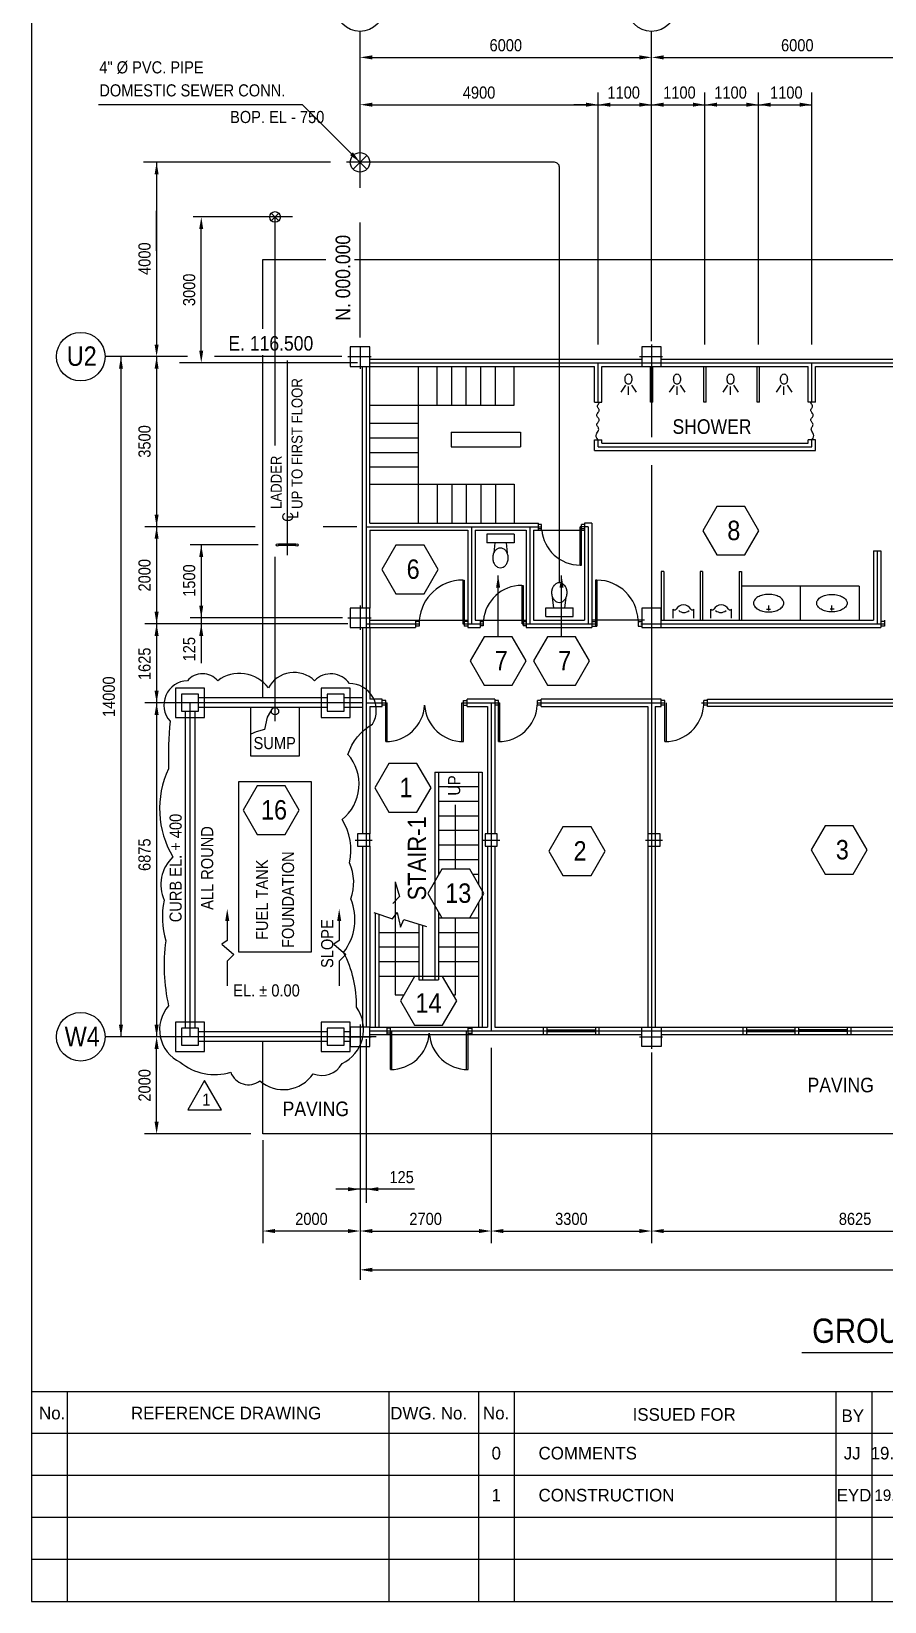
# Model space of a CAD drawing. Extents: x 300 to 83919, y 300 to 58945.
# Drawn here: x 300 to 17860, y 300 to 32621 of the extents above; entities that cross this region are included whole.
import ezdxf
from ezdxf.enums import TextEntityAlignment as Align

# ---------------------------------------------------------------- set-up
doc = ezdxf.new("R2010")
doc.units = 0
doc.header["$LTSCALE"] = 1000
doc.linetypes.add('CENTER', pattern=[0])
doc.linetypes.add('HIDDEN', pattern=[0])
doc.layers.get('0').update_dxf_attribs({"linetype": 'CONTINUOUS'})
for name, color, linetype in [('AS', 6, 'CENTER'), ('COL', 4, 'CONTINUOUS'), ('DIM', 2, 'CONTINUOUS'), ('FORM', 1, 'CONTINUOUS')]:
    doc.layers.add(name, color=color, linetype=linetype)

# ---------------------------------------------------------------- blocks, each defined once
blk = doc.blocks.new('AR')
at = {"color": 0}
blk.add_solid([(0, 0), (-1, 0.21875), (-1, -0.21875)], dxfattribs=at)

msp = doc.modelspace()

# ---------------------------------------------------------------- linework, layer by layer
at = {"color": 0}
for p, q in [((5236, 28723), (5392, 28879)), ((5392, 28723), (5236, 28879)), ((5064, 27926), (6361, 27926)), ((5064, 26497), (5064, 27926)), ((6953, 27926), (39064, 27926)), ((5064, 18901), (5064, 25958)), ((7264, 25876), (12864, 25876)), ((13264, 25876), (18864, 25876)), ((7114, 20751), (7114, 25726)), ((7264, 25726), (11889, 25726)), ((7264, 22501), (7264, 25726)), ((8264, 22501), (8264, 25726)), ((8651, 24926), (8651, 25726)), ((8951, 24926), (8951, 25726)), ((9251, 24926), (9251, 25726)), ((9551, 24926), (9551, 25726)), ((9851, 24926), (9851, 25726)), ((10237, 24926), (10237, 25726)), ((11889, 24992), (11889, 25726)), ((12039, 25726), (12864, 25726)), ((12039, 24992), (12039, 25726)), ((13039, 24992), (13039, 25726)), ((13089, 24992), (13089, 25726)), ((13264, 25726), (16289, 25726)), ((14139, 24992), (14139, 25726)), ((14189, 24992), (14189, 25726)), ((15239, 24992), (15239, 25726)), ((15289, 24992), (15289, 25726)), ((16289, 24992), (16289, 25726)), ((16439, 25726), (18864, 25726)), ((16439, 24992), (16439, 25726)), ((12526, 25336), (12429, 25192)), ((12589, 25139), (12589, 25312)), ((12652, 25336), (12749, 25192)), ((13526, 25336), (13429, 25192)), ((13589, 25139), (13589, 25312)), ((13652, 25336), (13749, 25192)), ((14626, 25336), (14529, 25192)), ((14689, 25139), (14689, 25312)), ((14752, 25336), (14849, 25192)), ((15726, 25336), (15629, 25192)), ((15789, 25139), (15789, 25312)), ((15852, 25336), (15949, 25192)), ((7264, 24926), (10237, 24926)), ((11889, 24992), (12039, 24992)), ((13089, 24992), (13039, 24992)), ((14189, 24992), (14139, 24992)), ((15289, 24992), (15239, 24992)), ((16439, 24992), (16289, 24992)), ((7264, 24556), (8264, 24556)), ((7264, 24256), (8264, 24256)), ((8938, 24372), (10365, 24372)), ((8938, 24372), (8938, 24072)), ((10365, 24372), (10365, 24072)), ((7264, 23956), (8264, 23956)), ((8938, 24072), (10365, 24072)), ((11889, 24217), (12039, 24217)), ((11889, 23994), (11889, 24217)), ((11889, 23994), (16439, 23994)), ((12039, 24144), (12039, 24217)), ((12039, 24144), (16289, 24144)), ((16439, 24217), (16289, 24217)), ((16289, 24144), (16289, 24217)), ((16439, 23994), (16439, 24217)), ((7264, 23656), (8264, 23656)), ((7264, 23301), (10237, 23301)), ((8651, 23301), (8651, 22501)), ((8951, 23301), (8951, 22501)), ((9251, 23301), (9251, 22501)), ((9551, 23301), (9551, 22501)), ((9851, 23301), (9851, 22501)), ((10237, 23301), (10237, 22501)), ((7264, 22501), (10736, 22501)), ((7264, 22351), (9284, 22351)), ((7264, 22351), (7264, 20751)), ((9284, 22351), (9284, 20351)), ((9434, 22351), (9434, 20501)), ((9434, 22351), (10485, 22351)), ((10485, 22351), (10485, 20351)), ((10635, 22351), (10635, 20501)), ((10635, 22351), (10736, 22351)), ((10736, 22351), (10736, 22501)), ((10802, 22470), (10736, 22470)), ((10802, 22382), (10736, 22382)), ((10802, 22360), (10802, 22470)), ((11594, 21634), (11594, 22426)), ((11620, 21634), (11620, 22470)), ((11686, 22470), (11620, 22470)), ((11686, 22382), (11620, 22382)), ((11686, 22501), (11686, 20501)), ((11836, 22501), (11686, 22501)), ((11836, 22501), (11836, 20351)), ((10235, 22274), (9672, 22274)), ((9672, 22274), (9672, 22097)), ((10235, 22097), (9672, 22097)), ((9838, 22097), (9815, 21885)), ((10069, 22097), (10092, 21885)), ((10235, 22274), (10235, 22097)), ((17634, 21926), (17784, 21926)), ((17634, 21926), (17634, 20501)), ((17784, 21926), (17784, 20351)), ((11594, 21634), (11620, 21634)), ((13264, 21501), (13264, 20501)), ((13314, 21501), (13264, 21501)), ((13314, 21501), (13314, 20501)), ((14064, 21501), (14064, 20501)), ((14114, 21501), (14064, 21501)), ((14114, 21501), (14114, 20501)), ((14864, 21501), (14864, 20501)), ((14864, 21501), (14914, 21501)), ((14914, 21501), (14914, 20501)), ((9179, 21326), (9179, 20426)), ((9179, 21326), (9209, 21326)), ((9209, 21326), (9209, 20376)), ((10393, 21218), (10393, 20426)), ((10393, 21218), (10419, 21218)), ((10419, 21218), (10419, 20382)), ((11911, 21326), (11911, 20376)), ((11941, 21326), (11911, 21326)), ((11941, 21326), (11941, 20376)), ((17337, 21204), (14914, 21204)), ((16125, 21204), (16125, 20501)), ((17337, 21204), (17337, 20501)), ((10885, 20756), (11448, 20756)), ((10885, 20579), (10885, 20756)), ((11051, 20756), (11028, 20967)), ((11282, 20756), (11305, 20967)), ((11448, 20579), (11448, 20756)), ((13512, 20545), (13512, 20725)), ((13932, 20545), (13932, 20725)), ((14287, 20545), (14287, 20725)), ((14707, 20545), (14707, 20725)), ((15431, 20731), (15514, 20731)), ((15475, 20704), (15475, 20806)), ((16820, 20731), (16737, 20731)), ((16776, 20704), (16776, 20806)), ((7264, 20501), (8204, 20501)), ((8204, 20501), (8204, 20351)), ((8279, 20476), (8204, 20476)), ((8279, 20376), (8204, 20376)), ((8279, 20501), (8279, 20376)), ((9284, 20476), (9209, 20476)), ((9284, 20376), (9209, 20376)), ((9434, 20501), (9535, 20501)), ((9535, 20501), (9535, 20351)), ((9601, 20470), (9535, 20470)), ((9601, 20382), (9535, 20382)), ((9601, 20492), (9601, 20382)), ((10485, 20470), (10419, 20470)), ((10485, 20382), (10419, 20382)), ((10635, 20501), (11686, 20501)), ((10885, 20579), (11448, 20579)), ((11836, 20476), (11911, 20476)), ((11836, 20376), (11941, 20376)), ((12789, 20501), (12789, 20376)), ((12789, 20476), (12864, 20476)), ((12789, 20376), (12864, 20376)), ((12864, 20501), (12864, 20351)), ((13264, 20501), (17634, 20501)), ((17859, 20476), (17784, 20476)), ((17859, 20376), (17784, 20376)), ((17859, 20501), (17859, 20376)), ((7114, 20351), (7114, 16101)), ((7264, 20351), (8204, 20351)), ((7264, 20351), (7264, 18876)), ((9284, 20351), (9535, 20351)), ((10485, 20351), (11836, 20351)), ((12864, 20351), (17784, 20351)), ((6389, 18901), (3739, 18901)), ((7114, 18901), (6739, 18901)), ((7520, 18876), (7264, 18876)), ((7520, 18726), (7520, 18876)), ((7595, 18851), (7520, 18851)), ((7595, 18751), (7520, 18751)), ((7595, 18001), (7595, 18851)), ((7625, 18002), (7625, 18801)), ((9161, 18002), (9161, 18801)), ((9191, 18001), (9191, 18851)), ((9191, 18851), (9266, 18851)), ((9191, 18751), (9266, 18751)), ((9839, 18876), (9266, 18876)), ((9266, 18726), (9266, 18876)), ((9839, 18876), (9839, 16101)), ((9914, 18851), (9839, 18851)), ((9914, 18751), (9839, 18751)), ((9914, 18001), (9914, 18851)), ((9944, 18002), (9944, 18801)), ((10789, 18751), (10712, 18751)), ((10714, 18751), (10714, 18851)), ((10789, 18851), (10714, 18851)), ((13264, 18876), (10789, 18876)), ((10789, 18726), (10789, 18876)), ((13264, 18726), (13264, 18876)), ((13339, 18851), (13264, 18851)), ((13339, 18751), (13264, 18751)), ((13339, 18001), (13339, 18851)), ((13369, 18002), (13369, 18801)), ((14214, 18751), (14137, 18751)), ((14139, 18751), (14139, 18851)), ((14214, 18851), (14139, 18851)), ((14214, 18876), (26839, 18876)), ((14214, 18726), (14214, 18876)), ((3464, 18626), (3464, 12101)), ((3664, 18626), (3664, 12101)), ((6389, 18701), (3739, 18701)), ((7114, 18701), (6739, 18701)), ((7264, 18726), (7264, 16101)), ((7264, 18726), (7520, 18726)), ((9266, 18726), (9689, 18726)), ((9689, 18726), (9689, 16101)), ((10789, 18726), (12989, 18726)), ((12989, 18726), (12989, 16101)), ((13139, 18726), (13139, 12126)), ((13139, 18726), (13264, 18726)), ((21614, 18726), (14214, 18726)), ((8604, 17376), (8604, 13101)), ((8604, 17376), (9579, 17376)), ((8679, 17376), (8679, 15261)), ((9504, 17376), (9504, 15066)), ((9579, 17376), (9579, 12126)), ((8679, 17076), (9504, 17076)), ((8679, 16776), (9504, 16776)), ((8679, 16476), (9504, 16476)), ((8679, 16176), (9504, 16176)), ((7114, 15851), (7114, 12126)), ((7264, 15851), (7264, 12126)), ((8679, 15876), (9504, 15876)), ((9689, 15851), (9689, 12126)), ((9839, 15851), (9839, 12126)), ((12989, 15851), (12989, 12126)), ((8679, 15576), (9504, 15576)), ((8679, 15276), (8688, 15276)), ((9383, 15276), (9504, 15276)), ((9496, 14676), (9504, 14676)), ((9504, 14690), (9504, 12126)), ((7374, 14473), (7374, 12126)), ((7449, 14449), (7449, 12126)), ((8274, 14243), (8274, 13101)), ((8679, 14495), (8679, 13101)), ((8679, 14376), (9504, 14376)), ((7449, 14076), (8274, 14076)), ((8349, 14221), (8349, 13101)), ((8679, 14076), (9504, 14076)), ((7449, 13776), (8274, 13776)), ((8679, 13776), (9504, 13776)), ((7449, 13476), (8274, 13476)), ((8679, 13476), (9504, 13476)), ((7449, 13176), (8274, 13176)), ((8274, 13101), (8679, 13101)), ((8349, 13176), (8604, 13176)), ((8679, 13176), (9504, 13176)), ((6389, 12026), (3739, 12026)), ((6864, 12026), (6739, 12026)), ((7264, 12126), (9689, 12126)), ((7264, 11976), (12864, 11976)), ((7690, 11251), (7690, 12101)), ((7720, 11252), (7720, 12051)), ((9257, 11252), (9257, 12051)), ((9287, 11251), (9287, 12101)), ((9839, 12126), (12864, 12126)), ((10839, 11976), (10839, 12126)), ((10914, 11976), (10914, 12126)), ((10914, 12066), (11914, 12066)), ((10914, 12036), (11914, 12036)), ((11914, 11976), (11914, 12126)), ((11989, 11976), (11989, 12126)), ((13264, 12126), (18864, 12126)), ((13264, 11976), (18864, 11976)), ((14947, 11976), (14947, 12126)), ((15022, 11976), (15022, 12126)), ((15022, 12066), (16022, 12066)), ((15022, 12036), (16022, 12036)), ((16022, 11976), (16022, 12126)), ((16097, 11976), (16097, 12126)), ((17097, 12066), (16097, 12066)), ((17097, 12036), (16097, 12036)), ((17097, 11976), (17097, 12126)), ((17172, 11976), (17172, 12126)), ((6389, 11826), (3739, 11826)), ((5064, 9926), (5064, 11826)), ((6864, 11826), (6739, 11826)), ((39064, 9926), (5064, 9926))]:
    msp.add_line(p, q, dxfattribs=at)
at = {"color": 0, "linetype": 'HIDDEN'}
for p, q in [((5314, 24097), (5314, 28801)), ((5314, 18420), (5314, 21805)), ((7615, 12126), (7615, 11976)), ((7690, 12101), (7615, 12101)), ((7690, 12001), (7615, 12001)), ((9287, 12101), (9362, 12101)), ((9287, 12001), (9362, 12001)), ((9362, 12126), (9362, 11976))]:
    msp.add_line(p, q, dxfattribs=at)
msp.add_lwpolyline([(11167, 21272), (11167, 29826, 0.414214), (11067, 29926), (6785, 29926)], format="xyb", dxfattribs=at)
at = {"color": 0}
for points in [[(12518, 25464, -0.067503), (12524, 25506, -0.079847), (12539, 25539, -0.107116), (12563, 25563, -0.139812), (12589, 25570, -0.139812), (12614, 25563, -0.107116), (12639, 25539, -0.079847), (12654, 25506, -0.067503), (12660, 25464, -0.067503), (12654, 25421, -0.079847), (12639, 25389, -0.107116), (12614, 25365, -0.139812), (12589, 25357, -0.139812), (12563, 25365, -0.107116), (12539, 25389, -0.079847), (12524, 25421, -0.067503)], [(13518, 25464, -0.067503), (13524, 25506, -0.079847), (13539, 25539, -0.107116), (13563, 25563, -0.139812), (13589, 25570, -0.139812), (13614, 25563, -0.107116), (13639, 25539, -0.079847), (13654, 25506, -0.067503), (13660, 25464, -0.067503), (13654, 25421, -0.079847), (13639, 25389, -0.107116), (13614, 25365, -0.139812), (13589, 25357, -0.139812), (13563, 25365, -0.107116), (13539, 25389, -0.079847), (13524, 25421, -0.067503)], [(14618, 25464, -0.067503), (14624, 25506, -0.079847), (14639, 25539, -0.107116), (14663, 25563, -0.139812), (14689, 25570, -0.139812), (14714, 25563, -0.107116), (14739, 25539, -0.079847), (14754, 25506, -0.067503), (14760, 25464, -0.067503), (14754, 25421, -0.079847), (14739, 25389, -0.107116), (14714, 25365, -0.139812), (14689, 25357, -0.139812), (14663, 25365, -0.107116), (14639, 25389, -0.079847), (14624, 25421, -0.067503)], [(15718, 25464, -0.067503), (15724, 25506, -0.079847), (15739, 25539, -0.107116), (15763, 25563, -0.139812), (15789, 25570, -0.139812), (15814, 25563, -0.107116), (15839, 25539, -0.079847), (15854, 25506, -0.067503), (15860, 25464, -0.067503), (15854, 25421, -0.079847), (15839, 25389, -0.107116), (15814, 25365, -0.139812), (15789, 25357, -0.139812), (15763, 25365, -0.107116), (15739, 25389, -0.079847), (15724, 25421, -0.067503)], [(10113, 21784, 0.078773), (10100, 21863, 0.088026), (10066, 21927, 0.105317), (10013, 21972, 0.121958), (9954, 21987, 0.121958), (9895, 21972, 0.105317), (9841, 21927, 0.088026), (9807, 21863, 0.078773), (9794, 21784, 0.078773), (9807, 21704, 0.088026), (9841, 21640, 0.105317), (9895, 21595, 0.121958), (9954, 21581, 0.121958), (10013, 21595, 0.105317), (10066, 21640, 0.088026), (10100, 21704, 0.078773)], [(11007, 21069, 0.078773), (11020, 20989, 0.088026), (11054, 20925, 0.105317), (11108, 20880, 0.121958), (11167, 20866, 0.121958), (11226, 20880, 0.105317), (11279, 20925, 0.088026), (11313, 20989, 0.078773), (11326, 21069, 0.078773), (11313, 21149, 0.088026), (11279, 21212, 0.105317), (11226, 21257, 0.121958), (11167, 21272, 0.121958), (11108, 21257, 0.105317), (11054, 21212, 0.088026), (11020, 21149, 0.078773)], [(15475, 21033, 0.05879), (15350, 21018, 0.072376), (15254, 20980, 0.106624), (15183, 20916, 0.15677), (15162, 20853, 0.15677), (15183, 20789, 0.106624), (15254, 20725, 0.072376), (15350, 20687, 0.05879), (15475, 20672, 0.05879), (15601, 20687, 0.072376), (15696, 20725, 0.106624), (15767, 20789, 0.15677), (15788, 20853, 0.15677), (15767, 20916, 0.106624), (15696, 20980, 0.072376), (15601, 21018, 0.05879)], [(16776, 21033, -0.05879), (16901, 21018, -0.072376), (16997, 20980, -0.106624), (17068, 20916, -0.15677), (17089, 20853, -0.15677), (17068, 20789, -0.106624), (16997, 20725, -0.072376), (16901, 20687, -0.05879), (16776, 20672, -0.05879), (16650, 20687, -0.072376), (16555, 20725, -0.106624), (16483, 20789, -0.15677), (16463, 20853, -0.15677), (16483, 20916, -0.106624), (16555, 20980, -0.072376), (16650, 21018, -0.05879)]]:
    msp.add_lwpolyline(points, format="xyb", close=True, dxfattribs=at)
for points in [[(11964, 24217), (11939, 24248), (11927, 24277), (11926, 24304), (11931, 24329), (11941, 24351), (11954, 24373), (11965, 24392), (11973, 24411), (11976, 24428), (11974, 24444), (11969, 24460), (11962, 24474), (11954, 24488), (11947, 24502), (11941, 24515), (11939, 24528), (11941, 24540), (11947, 24553), (11955, 24565), (11964, 24577), (11973, 24589), (11981, 24601), (11986, 24613), (11988, 24624), (11986, 24636), (11980, 24647), (11971, 24659), (11962, 24670), (11953, 24682), (11945, 24694), (11939, 24707), (11937, 24719), (11939, 24732), (11945, 24746), (11953, 24759), (11962, 24773), (11971, 24787), (11980, 24800), (11986, 24812), (11988, 24825), (11986, 24836), (11981, 24847), (11973, 24858), (11965, 24868), (11958, 24879), (11952, 24891), (11950, 24903), (11952, 24916), (11959, 24931), (11969, 24947), (11980, 24966), (11990, 24987), (11991, 24992)], [(16364, 24217), (16388, 24248), (16400, 24277), (16402, 24304), (16397, 24329), (16386, 24351), (16374, 24373), (16363, 24392), (16354, 24411), (16351, 24428), (16353, 24444), (16358, 24460), (16366, 24474), (16374, 24488), (16381, 24502), (16386, 24515), (16389, 24528), (16386, 24540), (16381, 24553), (16373, 24565), (16364, 24577), (16355, 24589), (16347, 24601), (16342, 24613), (16340, 24624), (16342, 24636), (16348, 24647), (16356, 24659), (16366, 24670), (16375, 24682), (16383, 24694), (16389, 24707), (16391, 24719), (16389, 24732), (16383, 24746), (16375, 24759), (16366, 24773), (16356, 24787), (16348, 24800), (16342, 24812), (16340, 24825), (16342, 24836), (16347, 24847), (16354, 24858), (16362, 24868), (16370, 24879), (16376, 24891), (16378, 24903), (16376, 24916), (16369, 24931), (16359, 24947), (16347, 24966), (16338, 24987), (16337, 24992)], [(5271, 18701), (5152, 18508), (5098, 18248), (4925, 18205), (4814, 18156)], [(5814, 18701), (5814, 17701), (4814, 17701), (4814, 18701)], [(7346, 14483), (7735, 14353), (7831, 14483), (7896, 14180), (7962, 14339), (8434, 14195)]]:
    msp.add_lwpolyline(points, dxfattribs=at)
msp.add_lwpolyline([(6100, 11165, 0.372635), (6695, 11373, 0.463058), (6993, 12533, 0.125621), (6725, 13664, 0.271226), (6874, 14764, 0.199607), (6844, 15508, 0.201824), (6695, 16400, 0.426566), (6814, 17739, -0.184093), (7321, 18364, 0.586253), (6844, 19196, 0.47337), (6130, 19256, 0.495477), (5177, 19107, 0.419551), (4135, 19256, 0.45105), (3510, 19256, 0.634319), (3153, 18423, 0.02653), (3123, 17441, 0.251435), (3213, 15627, 0.321272), (3034, 14735, 0.128322), (3064, 13902, 0.086199), (3123, 12563, 0.49951), (3362, 11403, 0.247905), (4403, 11195, 0.504438), (4999, 11016, 0.44704), (6100, 11165, -7.351729)], format="xyb", dxfattribs=at)
for points in [[(6064, 13676), (6064, 17176), (4564, 17176), (4564, 13676)], [(3866, 11023), (3520, 10423), (4213, 10423)]]:
    msp.add_lwpolyline(points, close=True, dxfattribs=at)
for centre, radius in [((7064, 29926), 200), ((5314, 28801), 110), ((5314, 18626), 75)]:
    msp.add_circle(centre, radius, dxfattribs=at)
for centre, radius, start, end in [((11594, 22426), 792, 184.7802, 270), ((9179, 20426), 900, 90, 175.2198), ((10393, 20426), 792, 90, 175.2198), ((11934, 20474), 852, 1.8158, 89.5226), ((13542, 20758), 44.1, 227.1681, 312.8319), ((13722, 20647), 169, 27.5235, 152.4765), ((13730, 20826), 166, 229.4208, 310.5792), ((13902, 20758), 44.1, 227.1681, 312.8319), ((14317, 20758), 44.1, 227.1681, 312.8319), ((14497, 20647), 169, 27.5235, 152.4765), ((14489, 20826), 166, 229.4208, 310.5792), ((14677, 20758), 44.1, 227.1681, 312.8319), ((7595, 18801), 800, 270, 356.4167), ((9191, 18801), 800, 183.5833, 270), ((9914, 18801), 800, 270, 356.4167), ((13339, 18801), 800, 270, 356.4167), ((7690, 12051), 800, 270, 356.4167), ((9287, 12051), 800, 183.5833, 270)]:
    msp.add_arc(centre, radius, start, end, dxfattribs=at)
at = {"layer": 'AS', "color": 0}
for p, q in [((6814, 25926), (7292, 25926)), ((7064, 26126), (7064, 25676)), ((12814, 25926), (13292, 25926)), ((13064, 26176), (13064, 25676)), ((5564, 25850), (5564, 21838)), ((7189, 25726), (7189, 12126)), ((7264, 25801), (36864, 25801)), ((11964, 24992), (11964, 25801)), ((12814, 25801), (13292, 25801)), ((13064, 25726), (13064, 24266)), ((16364, 24992), (16364, 25801)), ((11964, 24069), (11964, 24217)), ((11964, 24069), (16364, 24069)), ((16364, 24069), (16364, 24217)), ((13064, 23690), (13064, 11926)), ((7189, 22426), (10802, 22426)), ((9359, 22426), (9359, 20426)), ((10560, 22426), (10560, 20426)), ((11761, 22426), (11594, 22426)), ((11761, 22426), (11761, 20426)), ((17709, 21926), (17709, 20426)), ((7064, 20801), (7064, 20301)), ((6814, 20551), (7292, 20551)), ((7189, 20426), (8279, 20426)), ((9179, 20426), (9601, 20426)), ((10401, 20426), (11941, 20426)), ((12841, 20426), (17859, 20426)), ((7114, 18801), (3564, 18801)), ((3564, 18801), (3564, 11926)), ((7189, 18801), (7625, 18801)), ((9161, 18801), (9944, 18801)), ((9764, 18801), (9764, 12051)), ((9764, 18801), (9944, 18801)), ((10714, 18801), (13319, 18801)), ((14089, 18801), (26764, 18801)), ((6964, 15976), (7314, 15976)), ((9589, 15976), (9939, 15976)), ((12939, 15976), (13289, 15976)), ((7064, 12176), (7064, 11676)), ((7264, 12051), (21844, 12051)), ((13064, 12176), (13064, 11676)), ((7394, 11926), (3564, 11926)), ((6814, 11926), (7292, 11926)), ((12814, 11926), (13292, 11926))]:
    msp.add_line(p, q, dxfattribs=at)
at = {"layer": 'AS', "color": 0, "linetype": 'HIDDEN'}
for points in [[(3864, 18501), (3864, 19101), (3264, 19101), (3264, 18501)], [(6864, 18501), (6864, 19101), (6264, 19101), (6264, 18501)], [(3864, 11626), (3864, 12226), (3264, 12226), (3264, 11626)], [(6864, 11626), (6864, 12226), (6264, 12226), (6264, 11626)]]:
    msp.add_lwpolyline(points, close=True, dxfattribs=at)
at = {"layer": 'AS', "color": 0}
for points in [[(3739, 18626), (3739, 18976), (3389, 18976), (3389, 18626)], [(6739, 18626), (6739, 18976), (6389, 18976), (6389, 18626)], [(3739, 11751), (3739, 12101), (3389, 12101), (3389, 11751)], [(6739, 11751), (6739, 12101), (6389, 12101), (6389, 11751)]]:
    msp.add_lwpolyline(points, close=True, dxfattribs=at)
at = {"layer": 'COL', "color": 0}
for points in [[(6864, 26126), (6864, 25726), (7264, 25726), (7264, 26126)], [(12864, 26126), (12864, 25726), (13264, 25726), (13264, 26126)], [(12864, 26126), (12864, 25726), (13264, 25726), (13264, 26126)], [(6864, 20751), (6864, 20351), (7264, 20351), (7264, 20751)], [(12864, 20751), (12864, 20351), (13264, 20351), (13264, 20751)], [(7014, 16101), (7014, 15851), (7264, 15851), (7264, 16101)], [(9639, 16101), (9639, 15851), (9889, 15851), (9889, 16101)], [(12989, 16101), (12989, 15851), (13239, 15851), (13239, 16101)], [(6864, 12126), (6864, 11726), (7264, 11726), (7264, 12126)], [(12864, 11726), (12864, 12126), (13264, 12126), (13264, 11726)], [(12864, 11726), (12864, 12126), (13264, 12126), (13264, 11726)]]:
    msp.add_lwpolyline(points, close=True, dxfattribs=at)
at = {"layer": 'DIM', "color": 0}
for p, q in [((7064, 29398), (7064, 32621)), ((13064, 26248), (13064, 32621)), ((7314, 32086), (12814, 32086)), ((13314, 32086), (18814, 32086)), ((11964, 26176), (11964, 31362)), ((11964, 26176), (11964, 31362)), ((14164, 26176), (14164, 31362)), ((14164, 26176), (14164, 31362)), ((15264, 26176), (15264, 31362)), ((16364, 26176), (16364, 31362)), ((5878, 31112), (1682, 31112)), ((6887, 30103), (5878, 31112)), ((7314, 31112), (16364, 31112)), ((11714, 31112), (11464, 31112)), ((6922, 29785), (7205, 30068)), ((7205, 29785), (6922, 30068)), ((6459, 29926), (2605, 29926)), ((2877, 29926), (2877, 26176)), ((2877, 28107), (2877, 28926)), ((5677, 28801), (3628, 28801)), ((3796, 26051), (3796, 28551)), ((7064, 26322), (7064, 28689)), ((3510, 25926), (1816, 25926)), ((2143, 25926), (2143, 11926)), ((2877, 25926), (2877, 11926)), ((6692, 25926), (4069, 25926)), ((7014, 25801), (3347, 25801)), ((4905, 22426), (2636, 22426)), ((7000, 22426), (6307, 22426)), ((10736, 22351), (11686, 22351)), ((4968, 22051), (3569, 22051)), ((3796, 22051), (3796, 19620)), ((5742, 22064), (5386, 22064)), ((5742, 22039), (5386, 22039)), ((9906, 20162), (9906, 21422)), ((11212, 20162), (11212, 21422)), ((6814, 20426), (2636, 20426)), ((6701, 20551), (3569, 20551)), ((8204, 20501), (9284, 20501)), ((9535, 20501), (10485, 20501)), ((12916, 20501), (11836, 20501)), ((6996, 18801), (2636, 18801)), ((9026, 15378), (9026, 16700)), ((7786, 15117), (7786, 12788)), ((7786, 15117), (7878, 14815)), ((7878, 14815), (7738, 14672)), ((9026, 12788), (9026, 14378)), ((7786, 12788), (7968, 12788)), ((8983, 12788), (9026, 12788)), ((6530, 11926), (1816, 11926)), ((2877, 10176), (2877, 11676)), ((7064, 11671), (7064, 6924)), ((7189, 11876), (7189, 8507)), ((9764, 11699), (9764, 7678)), ((13064, 11605), (13064, 7678)), ((4814, 9926), (2627, 9926)), ((5064, 9801), (5064, 7678)), ((8188, 8788), (6564, 8788)), ((6814, 7928), (5314, 7928)), ((7314, 7928), (9514, 7928)), ((10014, 7928), (12814, 7928)), ((13314, 7928), (21689, 7928)), ((7314, 7129), (36814, 7129)), ((16156, 5424), (27627, 5424))]:
    msp.add_line(p, q, dxfattribs=at)
for points in [[(14405, 22844), (14116, 22344), (14405, 21844), (14982, 21844), (15271, 22344), (14982, 22844)], [(7804, 22047), (7515, 21547), (7804, 21047), (8381, 21047), (8670, 21547), (8381, 22047)], [(9617, 20162), (9329, 19662), (9617, 19162), (10195, 19162), (10483, 19662), (10195, 20162)], [(10923, 20162), (10634, 19662), (10923, 19162), (11500, 19162), (11789, 19662), (11500, 20162)], [(7659, 17553), (7370, 17053), (7659, 16553), (8236, 16553), (8525, 17053), (8236, 17553)], [(4946, 17093), (4657, 16593), (4946, 16093), (5523, 16093), (5812, 16593), (5523, 17093)], [(11240, 16248), (10952, 15748), (11240, 15248), (11818, 15248), (12106, 15748), (11818, 16248)], [(16639, 16271), (16350, 15771), (16639, 15271), (17216, 15271), (17505, 15771), (17216, 16271)], [(8747, 15378), (8458, 14878), (8747, 14378), (9324, 14378), (9613, 14878), (9324, 15378)], [(8187, 13167), (7898, 12667), (8187, 12167), (8764, 12167), (9053, 12667), (8764, 13167)]]:
    msp.add_lwpolyline(points, close=True, dxfattribs=at)
for points in [[(4331, 14310), (4331, 13911), (4221, 13834), (4468, 13617), (4332, 13481), (4332, 12973)], [(6635, 14310), (6635, 13911), (6525, 13834), (6772, 13617), (6636, 13481), (6636, 12973)]]:
    msp.add_lwpolyline(points, dxfattribs=at)
for centre, radius in [((7064, 33121), 500), ((13064, 33121), 500), ((1316, 25926), 500), ((5364, 22051), 25), ((5764, 22051), 25), ((1316, 11926), 500)]:
    msp.add_circle(centre, radius, dxfattribs=at)
for points in [[(7314, 32044), (7314, 32128), (7064, 32086)], [(12814, 32044), (12814, 32128), (13064, 32086)], [(13314, 32044), (13314, 32128), (13064, 32086)], [(7314, 31154), (7314, 31071), (7064, 31112)], [(11714, 31154), (11714, 31071), (11964, 31112)], [(11714, 31154), (11714, 31071), (11964, 31112)], [(12214, 31154), (12214, 31071), (11964, 31112)], [(12814, 31154), (12814, 31071), (13064, 31112)], [(13314, 31154), (13314, 31071), (13064, 31112)], [(13914, 31154), (13914, 31071), (14164, 31112)], [(14414, 31154), (14414, 31071), (14164, 31112)], [(15014, 31154), (15014, 31071), (15264, 31112)], [(15514, 31154), (15514, 31071), (15264, 31112)], [(16114, 31154), (16114, 31071), (16364, 31112)], [(6917, 30132), (6858, 30074), (7064, 29926)], [(2835, 29676), (2919, 29676), (2877, 29926)], [(3754, 28551), (3837, 28551), (3796, 28801)], [(2102, 25676), (2185, 25676), (2143, 25926)], [(2835, 26176), (2919, 26176), (2877, 25926)], [(2835, 25676), (2919, 25676), (2877, 25926)], [(3754, 26051), (3837, 26051), (3796, 25801)], [(2835, 22676), (2919, 22676), (2877, 22426)], [(2835, 22176), (2919, 22176), (2877, 22426)], [(2835, 22176), (2919, 22176), (2877, 22426)], [(3754, 21801), (3837, 21801), (3796, 22051)], [(9864, 21172), (9948, 21172), (9906, 21422)], [(11170, 21172), (11253, 21172), (11212, 21422)], [(3754, 20801), (3837, 20801), (3796, 20551)], [(2835, 20676), (2919, 20676), (2877, 20426)], [(2835, 20176), (2919, 20176), (2877, 20426)], [(3754, 20176), (3837, 20176), (3796, 20426)], [(2835, 19051), (2919, 19051), (2877, 18801)], [(2835, 18551), (2919, 18551), (2877, 18801)], [(4289, 14310), (4373, 14310), (4331, 14560)], [(6593, 14310), (6677, 14310), (6635, 14560)], [(2102, 12176), (2185, 12176), (2143, 11926)], [(2835, 12176), (2919, 12176), (2877, 11926)], [(2835, 11676), (2919, 11676), (2877, 11926)], [(2835, 10176), (2919, 10176), (2877, 9926)], [(6814, 8830), (6814, 8747), (7064, 8788)], [(7439, 8830), (7439, 8747), (7189, 8788)], [(5314, 7969), (5314, 7886), (5064, 7928)], [(6814, 7969), (6814, 7886), (7064, 7928)], [(7314, 7969), (7314, 7886), (7064, 7928)], [(9514, 7969), (9514, 7886), (9764, 7928)], [(10014, 7969), (10014, 7886), (9764, 7928)], [(12814, 7969), (12814, 7886), (13064, 7928)], [(13314, 7969), (13314, 7886), (13064, 7928)], [(7314, 7087), (7314, 7171), (7064, 7129)]]:
    msp.add_solid(points, dxfattribs=at)
at = {"layer": 'FORM', "color": 0}
for p, q in [((300, 58945), (300, 300)), ((1036, 4627), (1036, 300)), ((7660, 4627), (7660, 300)), ((9500, 4627), (9500, 300)), ((10236, 4627), (10236, 300)), ((16860, 4627), (16860, 300)), ((17596, 4627), (17596, 300)), ((49244, 3762), (300, 3762)), ((49244, 2896), (300, 2896)), ((49244, 2031), (300, 2031)), ((49244, 1165), (300, 1165)), ((300, 300), (83652, 300))]:
    msp.add_line(p, q, dxfattribs=at)
at = {"layer": 'FORM', "color": 0, "linetype": 'CONTINUOUS'}
msp.add_line((300, 4627), (83652, 4627), dxfattribs=at)

# ---------------------------------------------------------------- block references
at = {"layer": 'FORM', "color": 0, "xscale": 1e-07, "yscale": 1e-07, "zscale": 1e-07}
msp.add_blockref('AR', (300, 300), dxfattribs=at)

# ---------------------------------------------------------------- texts
at = {"color": 0}
for s, height, p in [('0', 260, (9771, 3226)), ('COMMENTS', 259.6, (10738, 3226)), ('JJ', 259.6, (17020, 3226)), ('19.5.95', 259.6, (17573, 3226)), ('1', 260, (9771, 2361)), ('CONSTRUCTION', 259.64, (10738, 2361)), ('EYD', 259.6, (16874, 2361)), ('19.7.95', 233.7, (17650, 2374))]:
    msp.add_text(s, height=height, dxfattribs=at).set_placement(p)
at = {"layer": 'DIM', "color": 0, "width": 0.9}
for s, height, p in [('6000', 250, (10064, 32336)), ('6000', 250, (16064, 32336)), ('4900', 250, (9514, 31362)), ('1100', 250, (12490, 31362)), ('1100', 250, (13638, 31362)), ('1100', 250, (14690, 31362)), ('1100', 250, (15838, 31362)), ('SHOWER', 300, (14308, 24487)), ('125', 250, (7920, 9038)), ('2000', 250, (6064, 8178)), ('2700', 250, (8414, 8178)), ('3300', 250, (11414, 8178))]:
    msp.add_text(s, height=height, dxfattribs=at).set_placement(p, align=Align.MIDDLE_CENTER)
for s, p in [('4" %%C PVC. PIPE', (1698, 31881)), ('DOMESTIC SEWER CONN.', (1698, 31407)), ('BOP. EL - 750', (4389, 30859))]:
    msp.add_text(s, height=250, dxfattribs=at).set_placement(p, align=Align.MIDDLE_LEFT)
for s, height, p in [('4000', 250, (2627, 27943)), ('N. 000.000', 300, (6711, 27549)), ('3500', 250, (2627, 24180)), ('1500', 250, (3546, 21317)), ('125', 250, (3546, 19904)), ('1625', 250, (2627, 19603)), ('CURB EL. + 400', 250, (3268, 15400)), ('ALL ROUND', 250, (3917, 15400)), ('STAIR-1', 375, (8235, 15599)), ('6875', 250, (2627, 15674)), ('FUEL TANK', 250, (5047, 14748)), ('FOUNDATION', 250, (5581, 14748)), ('SLOPE', 250, (6388, 13844))]:
    msp.add_text(s, height=height, rotation=90, dxfattribs=at).set_placement(p, align=Align.MIDDLE)
for s, p in [('3000', (3546, 27301)), ('2000', (2627, 21426)), ('14000', (1893, 18926)), ('2000', (2627, 10926))]:
    msp.add_text(s, height=250, rotation=90, dxfattribs=at).set_placement(p, align=Align.MIDDLE_CENTER)
for s, height, p in [('E. 116.500', 300, (5228, 26200)), ('SUMP', 250, (5307, 17972)), ('EL. %%P 0.00', 250, (5139, 12881)), ('PAVING', 300, (16958, 10933)), ('PAVING', 300, (6154, 10443)), ('8625', 250, (17253, 8178))]:
    msp.add_text(s, height=height, dxfattribs=at).set_placement(p, align=Align.MIDDLE)
for s, height, p in [('U2', 400, (1029, 25737)), ('8', 400, (14623, 22149)), ('6', 400, (8023, 21352)), ('7', 400, (9836, 19467)), ('7', 400, (11142, 19467)), ('1', 400, (7877, 16858)), ('16', 400, (5026, 16398)), ('2', 400, (11459, 15553)), ('3', 400, (16857, 15577)), ('13', 400, (8818, 14683)), ('14', 400, (8206, 12423)), ('W4', 400, (985, 11731)), ('1', 250, (3817, 10508)), ('GROUND FLOOR PLAN EL.+ 400', 500, (16370, 5626))]:
    msp.add_text(s, height=height, dxfattribs=at).set_placement(p)
for s, height, p in [('UP TO FIRST FLOOR', 225, (5767, 22791)), ('LADDER', 225, (5339, 22791)), ('C', 225, (5576, 22527)), ('L', 225, (5681, 22592)), ('UP', 250, (9001, 16890))]:
    msp.add_text(s, height=height, rotation=90, dxfattribs=at).set_placement(p, align=Align.MIDDLE_LEFT)
at = {"layer": 'FORM', "color": 0}
for s, height, p in [('No.', 259.6, (457, 4051)), ('REFERENCE DRAWING', 259.64, (2349, 4051)), ('DWG. No.', 259.6, (7685, 4049)), ('No.', 259.6, (9595, 4051)), ('ISSUED FOR', 259.6, (12675, 4022)), ('BY', 259.6, (16974, 3996))]:
    msp.add_text(s, height=height, dxfattribs=at).set_placement(p)

doc.saveas('drawing.dxf')
